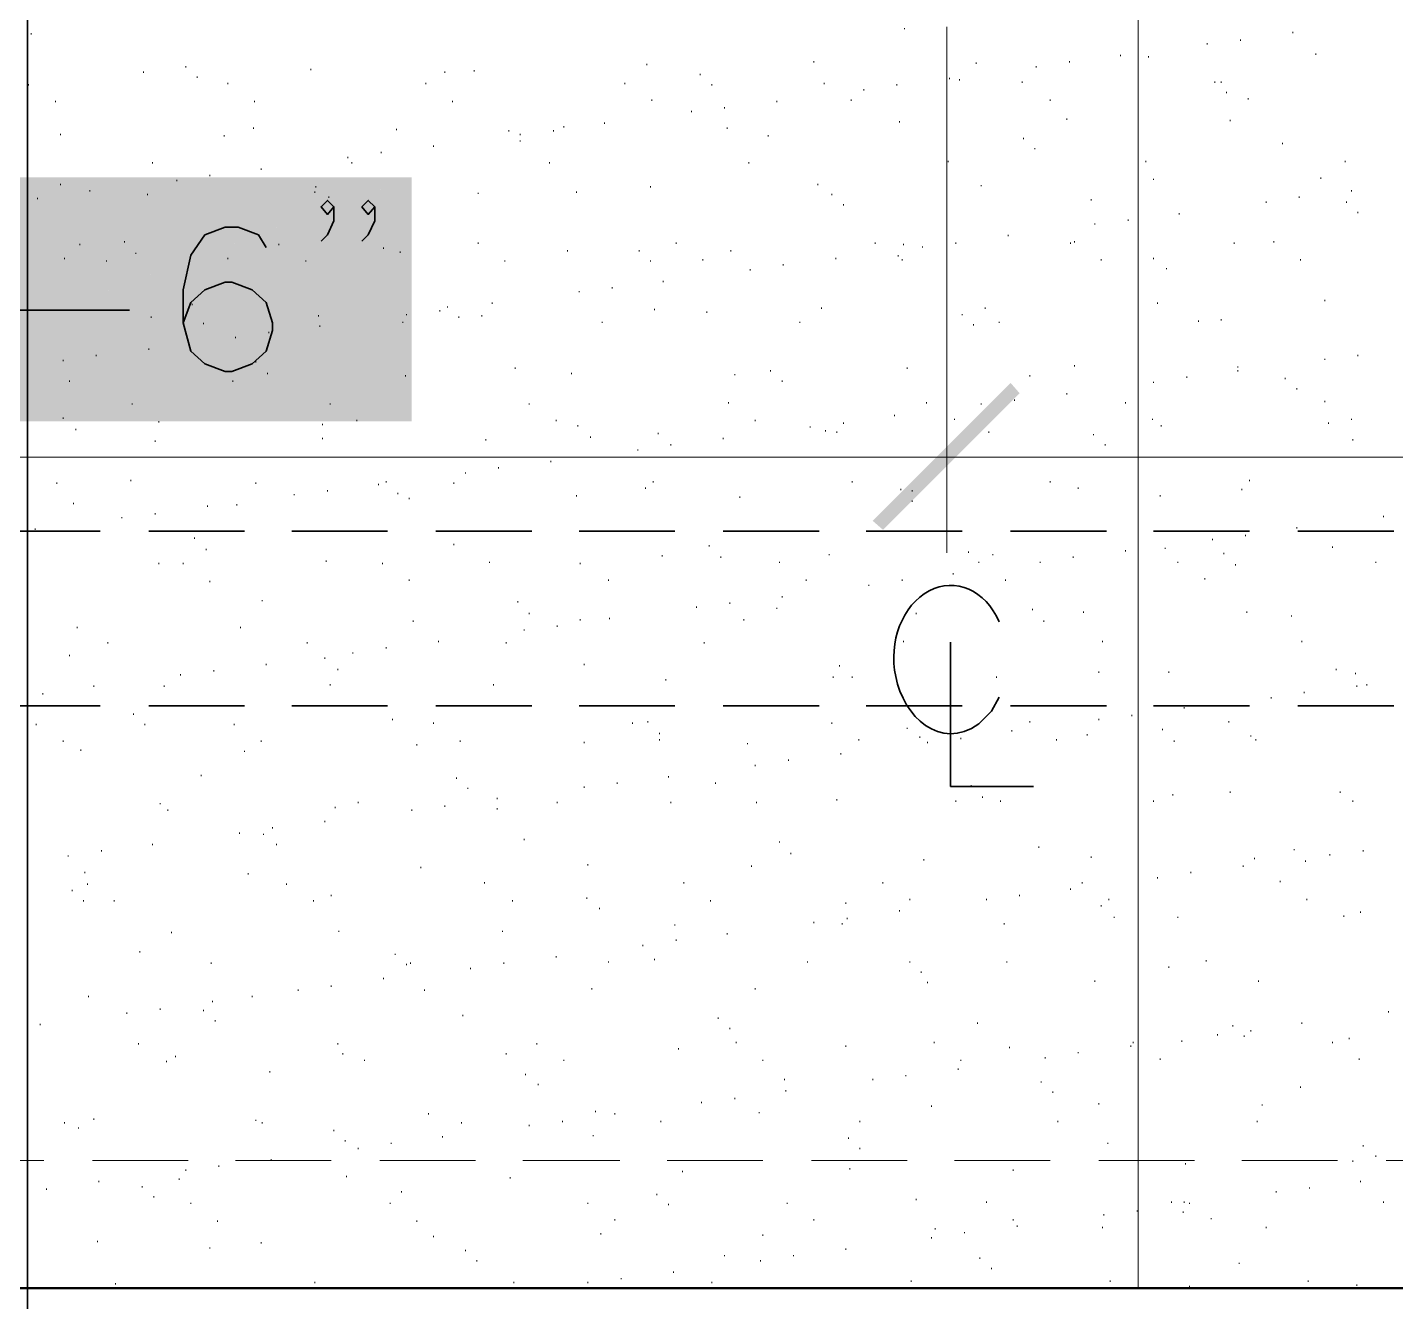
# Model space of a CAD drawing. Header units: inches. Extents: x 5 to 516, y -193 to 129.
# Drawn here: x 31.199 to 34.77, y -54.985 to -51.658 of the extents above; entities that cross this region are included whole.
import ezdxf

# ---------------------------------------------------------------- set-up
doc = ezdxf.new("R2010")
doc.units = ezdxf.units.IN
doc.header["$MEASUREMENT"] = 0
doc.layers.add('PDF4_Geometry', color=7, linetype='Continuous')
doc.layers.add('PDF4_Solid Fills', color=7, linetype='Continuous')

msp = doc.modelspace()

# ---------------------------------------------------------------- hatches: boundary and pattern name
at = {"layer": 'PDF4_Solid Fills', "transparency": 33554559}
msp.add_hatch(color=256, dxfattribs=at).paths.add_polyline_path([(33.4320833, -52.9696478), (33.7887489, -52.6129836), (33.7654155, -52.5863169), (33.4054166, -52.9463145)])

# ---------------------------------------------------------------- linework, layer by layer
at = {"layer": 'PDF4_Geometry', "lineweight": 35}
for points in [[(31.1987514, -67.0196527), (31.1987514, -44.7463169), (31.2987514, -44.7396504), (31.3987514, -44.7229845)], [(31.998746, -52.1263139), (31.9820793, -52.1463139), (31.9654127, -52.1263139), (31.9820793, -52.1096472), (31.998746, -52.1263139), (31.998746, -52.1629805), (31.9820793, -52.1996472), (31.9654127, -52.2163139)], [(32.1054219, -52.1263139), (32.0887552, -52.1463139), (32.0720886, -52.1263139), (32.0887552, -52.1096472), (32.1054219, -52.1263139), (32.1054219, -52.1629805), (32.0887552, -52.1996472), (32.0720886, -52.2163139)], [(31.8220831, -52.232983), (31.8020831, -52.1996496), (31.7487498, -52.1796496), (31.7154164, -52.1796496), (31.6620831, -52.1996496), (31.6254164, -52.252983), (31.6054164, -52.342983), (31.6054164, -52.4296497), (31.6254164, -52.502983), (31.6620831, -52.5363163), (31.7154164, -52.5563163), (31.7320831, -52.5563163), (31.7854165, -52.5363163), (31.8220831, -52.502983), (31.8387498, -52.4496497), (31.8387498, -52.4296497), (31.8220831, -52.3763163), (31.7854165, -52.342983), (31.7320831, -52.322983), (31.7154164, -52.322983), (31.6620831, -52.342983), (31.6254164, -52.3763163), (31.6054164, -52.4296497)], [(31.1420836, -52.3963131), (31.465417, -52.3963131)], [(31.138747, -52.9729801), (31.388747, -52.9729801)], [(31.5154153, -52.9729801), (31.7654154, -52.9729801)], [(31.8887471, -52.9729801), (32.1387471, -52.9729801)], [(32.2654154, -52.9729801), (32.5154154, -52.9729801)], [(32.6387471, -52.9729801), (32.8887472, -52.9729801)], [(33.0154155, -52.9729801), (33.2654155, -52.9729801)], [(33.3887472, -52.9729801), (33.6387472, -52.9729801)], [(33.7654155, -52.9729801), (34.0154155, -52.9729801)], [(34.1387473, -52.9729801), (34.3887473, -52.9729801)], [(34.5154156, -52.9729801), (34.7654156, -52.9729801)], [(33.608745, -53.2629785), (33.608745, -53.6396451), (33.8254117, -53.6396451)], [(31.388747, -53.4296451), (31.138747, -53.4296451)], [(31.7654154, -53.4296451), (31.5154153, -53.4296451)], [(32.1387471, -53.4296451), (31.8887471, -53.4296451)], [(32.5154154, -53.4296451), (32.2654154, -53.4296451)], [(32.8887472, -53.4296451), (32.6387471, -53.4296451)], [(33.2654155, -53.4296451), (33.0154155, -53.4296451)], [(33.6387472, -53.4296451), (33.3887472, -53.4296451)], [(33.68208, -53.476314), (33.7154134, -53.4429806), (33.7354134, -53.406314)], [(34.0154155, -53.4296451), (33.7654155, -53.4296451)], [(34.3887473, -53.4296451), (34.1387473, -53.4296451)], [(34.7654156, -53.4296451), (34.5154156, -53.4296451)]]:
    msp.add_lwpolyline(points, dxfattribs=at)
at = {"layer": 'PDF4_Geometry', "lineweight": 15}
for points in [[(34.0987489, -54.9496512), (34.0987489, -46.9696506)], [(31.2087476, -51.6763152), (31.2087476, -51.6729786)], [(33.4887499, -51.6629824), (33.4887499, -51.6596458)], [(34.5020828, -51.6729786), (34.5020828, -51.6696488)], [(34.2787484, -51.7029808), (34.2787484, -51.699651)], [(34.3654183, -51.6929778), (34.3654183, -51.689648)], [(32.8154236, -51.7563119), (32.8154236, -51.7529822)], [(33.2520827, -51.7496455), (33.2520827, -51.7463157)], [(33.6754226, -51.7529822), (33.6754226, -51.7496455)], [(33.9187494, -51.7496455), (33.9187494, -51.7463157)], [(34.0520773, -51.7329829), (34.0520773, -51.7296464)], [(34.1254145, -51.7363128), (34.1254145, -51.7329829)], [(34.5620872, -51.7296464), (34.5620872, -51.7263165)], [(31.5020825, -51.7763111), (31.5020825, -51.7729813)], [(31.6120815, -51.7629783), (31.6120815, -51.7596485)], [(31.6420837, -51.7896507), (31.6420837, -51.7863141)], [(31.9387552, -51.7696447), (31.9387552, -51.7663149)], [(32.2887444, -51.7763111), (32.2887444, -51.7729813)], [(32.3654182, -51.7729813), (32.3654182, -51.7696447)], [(32.9554111, -51.7829843), (32.9554111, -51.7796477)], [(33.8320795, -51.7629783), (33.8320795, -51.7596485)], [(31.2020879, -51.8096499), (31.2020879, -51.8063133)], [(31.7220804, -51.8063133), (31.7220804, -51.8029835)], [(32.2387498, -51.8063133), (32.2387498, -51.8029835)], [(32.7587559, -51.8063133), (32.7587559, -51.8029835)], [(32.9854133, -51.8096499), (32.9854133, -51.8063133)], [(33.2787483, -51.8063133), (33.2787483, -51.8029835)], [(33.3820876, -51.8229827), (33.3820876, -51.8196461)], [(33.468744, -51.8096499), (33.468744, -51.8063133)], [(33.605422, -51.7929805), (33.605422, -51.7896507)], [(33.6320876, -51.7963171), (33.6320876, -51.7929805)], [(33.7954177, -51.8029835), (33.7954177, -51.7996469)], [(34.2987543, -51.8029835), (34.2987543, -51.7996469)], [(34.3154237, -51.8029835), (34.3154237, -51.7996469)], [(31.2720885, -51.8529781), (31.2720885, -51.8496483)], [(31.7920809, -51.8529781), (31.7920809, -51.8496483)], [(32.3087504, -51.8529781), (32.3087504, -51.8496483)], [(32.8287564, -51.8496483), (32.8287564, -51.8463117)], [(33.1554165, -51.8529781), (33.1554165, -51.8496483)], [(33.3487488, -51.8496483), (33.3487488, -51.8463117)], [(33.8687548, -51.8496483), (33.8687548, -51.8463117)], [(34.3287565, -51.8296491), (34.3287565, -51.8263125)], [(34.3854107, -51.8463117), (34.3854107, -51.8429819)], [(32.9320821, -51.8796504), (32.9320821, -51.8763138)], [(33.018752, -51.8696474), (33.018752, -51.8663177)], [(31.7887444, -51.9229786), (31.7887444, -51.9196488)], [(32.1620896, -51.9263152), (32.1620896, -51.9229786)], [(32.4554111, -51.929645), (32.4554111, -51.9263152)], [(32.5720832, -51.929645), (32.5720832, -51.9263152)], [(32.5987488, -51.9196488), (32.5987488, -51.9163122)], [(32.7054111, -51.9096458), (32.7054111, -51.906316)], [(33.0254117, -51.9229786), (33.0254117, -51.9196488)], [(33.4754171, -51.906316), (33.4754171, -51.9029794)], [(33.9120898, -51.8996496), (33.9120898, -51.8963131)], [(34.3387527, -51.9029794), (34.3387527, -51.8996496)], [(31.2854213, -51.939648), (31.2854213, -51.9363114)], [(31.7120842, -51.9429778), (31.7120842, -51.939648)], [(32.2587558, -51.9696502), (32.2587558, -51.9663136)], [(32.4854133, -51.939648), (32.4854133, -51.9363114)], [(32.4854133, -51.9563174), (32.4854133, -51.9529808)], [(33.1320875, -51.9429778), (33.1320875, -51.939648)], [(33.7987543, -51.949651), (33.7987543, -51.9463144)], [(34.4754172, -51.9629838), (34.4754172, -51.9596472)], [(32.0354213, -51.9996456), (32.0354213, -51.9963157)], [(32.1220777, -51.9863128), (32.1220777, -51.982983)], [(33.8287564, -51.9763166), (33.8287564, -51.97298)], [(31.5254115, -52.0129783), (31.5254115, -52.0096486)], [(31.8087503, -52.0296477), (31.8087503, -52.0263111)], [(32.0454176, -52.0129783), (32.0454176, -52.0096486)], [(32.562087, -52.0129783), (32.562087, -52.0096486)], [(33.0820794, -52.0129783), (33.0820794, -52.0096486)], [(33.6020854, -52.0096486), (33.6020854, -52.006312)], [(34.1187548, -52.0096486), (34.1187548, -52.006312)], [(34.6387473, -52.0096486), (34.6387473, -52.006312)], [(31.2854213, -52.0696461), (31.2854213, -52.0663163)], [(31.5887525, -52.0596499), (31.5887525, -52.0563133)], [(31.6754224, -52.0463171), (31.6754224, -52.0429805)], [(31.952088, -52.0763125), (31.952088, -52.0729827)], [(32.8254198, -52.0763125), (32.8254198, -52.0729827)], [(33.2620789, -52.0696461), (33.2620789, -52.0663163)], [(33.6887554, -52.0729827), (33.6887554, -52.0696461)], [(34.1387472, -52.0563133), (34.1387472, -52.0529835)], [(34.5754199, -52.0529835), (34.5754199, -52.0496469)], [(31.225417, -52.1063147), (31.225417, -52.1029781)], [(31.3620815, -52.0863155), (31.3620815, -52.0829789)], [(31.5120788, -52.0963117), (31.5120788, -52.0929819)], [(31.9487515, -52.0896453), (31.9487515, -52.0863155)], [(31.9854132, -52.1029781), (31.9854132, -52.0996483)], [(32.3754143, -52.0929819), (32.3754143, -52.0896453)], [(32.6320875, -52.0896453), (32.6320875, -52.0863155)], [(33.2987542, -52.0963117), (33.2987542, -52.0929819)], [(33.9754172, -52.1096445), (33.9754172, -52.1063147)], [(34.5187522, -52.1029781), (34.5187522, -52.0996483)], [(34.6554167, -52.0863155), (34.6554167, -52.0829789)], [(33.3287564, -52.1229841), (33.3287564, -52.1196475)], [(34.2054112, -52.1463131), (34.2054112, -52.1429832)], [(34.4320823, -52.1163177), (34.4320823, -52.1129811)], [(34.6420839, -52.1163177), (34.6420839, -52.1129811)], [(34.6720861, -52.1429832), (34.6720861, -52.1396466)], [(33.9854134, -52.1729786), (33.9854134, -52.1696489)], [(34.0720833, -52.1629824), (34.0720833, -52.1596459)], [(31.452088, -52.2196502), (31.452088, -52.2163136)], [(33.7587559, -52.2029808), (33.7587559, -52.199651)], [(33.9320822, -52.2196502), (33.9320822, -52.2163136)], [(34.4520882, -52.2196502), (34.4520882, -52.2163136)], [(31.3354158, -52.2263166), (31.3354158, -52.22298)], [(31.4820901, -52.2496456), (31.4820901, -52.2463158)], [(31.8554219, -52.2263166), (31.8554219, -52.22298)], [(32.1287509, -52.2363128), (32.1287509, -52.232983)], [(32.1720859, -52.2463158), (32.1720859, -52.2429792)], [(32.3754143, -52.22298), (32.3754143, -52.2196502)], [(32.608745, -52.2429792), (32.608745, -52.2396494)], [(32.7954176, -52.2429792), (32.7954176, -52.2396494)], [(32.8920838, -52.22298), (32.8920838, -52.2196502)], [(33.0354214, -52.2429792), (33.0354214, -52.2396494)], [(33.4120897, -52.22298), (33.4120897, -52.2196502)], [(33.4720805, -52.256312), (33.4720805, -52.2529822)], [(33.4854134, -52.2263166), (33.4854134, -52.22298)], [(33.5354215, -52.232983), (33.5354215, -52.2296464)], [(33.6220779, -52.22298), (33.6220779, -52.2196502)], [(33.922086, -52.22298), (33.922086, -52.2196502)], [(34.3487489, -52.22298), (34.3487489, -52.2196502)], [(31.2954175, -52.2629784), (31.2954175, -52.2596486)], [(31.4054164, -52.2696448), (31.4054164, -52.266315)], [(31.7220804, -52.2629784), (31.7220804, -52.2596486)], [(31.9254225, -52.2696448), (31.9254225, -52.266315)], [(32.4454149, -52.2696448), (32.4454149, -52.266315)], [(32.8254198, -52.2696448), (32.8254198, -52.266315)], [(32.9620843, -52.266315), (32.9620843, -52.2629784)], [(33.1720859, -52.2796478), (33.1720859, -52.2763111)], [(33.3087505, -52.2629784), (33.3087505, -52.2596486)], [(33.4820903, -52.266315), (33.4820903, -52.2629784)], [(34.0020827, -52.266315), (34.0020827, -52.2629784)], [(34.1387472, -52.2629784), (34.1387472, -52.2596486)], [(34.172086, -52.2896508), (34.172086, -52.2863141)], [(34.5220888, -52.266315), (34.5220888, -52.2629784)], [(32.858745, -52.3229827), (32.858745, -52.3196461)], [(33.085416, -52.2929805), (33.085416, -52.2896508)], [(32.6387471, -52.3496483), (32.6387471, -52.3463117)], [(32.7254171, -52.3396453), (32.7254171, -52.3363155)], [(31.6287509, -52.3829803), (31.6287509, -52.3796505)], [(32.2754116, -52.3996497), (32.2754116, -52.3963131)], [(32.2954176, -52.3896467), (32.2954176, -52.3863169)], [(32.4120897, -52.3796505), (32.4120897, -52.3763139)], [(32.835416, -52.3963131), (32.835416, -52.3929833)], [(33.2720887, -52.3929833), (33.2720887, -52.3896467)], [(33.6987516, -52.3929833), (33.6987516, -52.3896467)], [(34.148757, -52.3796505), (34.148757, -52.3763139)], [(34.5854161, -52.3729841), (34.5854161, -52.3696475)], [(31.5220885, -52.4163123), (31.5220885, -52.4129824)], [(31.658753, -52.4329817), (31.658753, -52.429645)], [(31.9587476, -52.4129824), (31.9587476, -52.4096459)], [(32.1787455, -52.429645), (32.1787455, -52.4263153)], [(32.1887552, -52.4096459), (32.1887552, -52.406316)], [(32.3254198, -52.4163123), (32.3254198, -52.4129824)], [(32.3854105, -52.4129824), (32.3854105, -52.4096459)], [(32.6987515, -52.429645), (32.6987515, -52.4263153)], [(32.9720805, -52.4029795), (32.9720805, -52.3996497)], [(33.2154209, -52.429645), (33.2154209, -52.4263153)], [(33.6387472, -52.4096459), (33.6387472, -52.406316)], [(33.7354134, -52.429645), (33.7354134, -52.4263153)], [(34.2554194, -52.4263153), (34.2554194, -52.4229787)], [(34.3154237, -52.4229787), (34.3154237, -52.4196489)], [(31.7420864, -52.4696502), (31.7420864, -52.4663136)], [(31.8287563, -52.4563174), (31.8287563, -52.4529808)], [(31.9620842, -52.439648), (31.9620842, -52.4363114)], [(33.6687494, -52.4363114), (33.6687494, -52.4329817)], [(31.5154154, -52.4996456), (31.5154154, -52.4963158)], [(31.2920809, -52.5296478), (31.2920809, -52.5263112)], [(31.3787509, -52.516315), (31.3787509, -52.5129784)], [(31.7954176, -52.5329844), (31.7954176, -52.5296478)], [(34.5854161, -52.5263112), (34.5854161, -52.5229814)], [(34.6720861, -52.516315), (34.6720861, -52.5129784)], [(31.8254197, -52.5629798), (31.8254197, -52.5596499)], [(32.1854186, -52.5696462), (32.1854186, -52.5663163)], [(32.4720804, -52.5496469), (32.4720804, -52.5463172)], [(32.6187547, -52.5629798), (32.6187547, -52.5596499)], [(33.0454177, -52.5663163), (33.0454177, -52.5629798)], [(33.1387472, -52.5563133), (33.1387472, -52.5529836)], [(33.4954231, -52.5496469), (33.4954231, -52.5463172)], [(33.8154237, -52.5696462), (33.8154237, -52.5663163)], [(33.9320822, -52.5429806), (33.9320822, -52.5396508)], [(34.2254172, -52.5729827), (34.2254172, -52.5696462)], [(34.3587451, -52.5463172), (34.3587451, -52.5429806)], [(34.3587451, -52.5563133), (34.3587451, -52.5529836)], [(34.4820904, -52.5763126), (34.4820904, -52.5729827)], [(31.3087503, -52.5829789), (31.3087503, -52.5796491)], [(31.7354132, -52.5829789), (31.7354132, -52.5796491)], [(33.1687493, -52.5829789), (33.1687493, -52.5796491)], [(34.1387472, -52.5863156), (34.1387472, -52.5829789)], [(34.512079, -52.6029781), (34.512079, -52.5996483)], [(31.4720804, -52.6429833), (31.4720804, -52.6396467)], [(31.9887498, -52.6429833), (31.9887498, -52.6396467)], [(32.5087558, -52.6429833), (32.5087558, -52.6396467)], [(33.0287483, -52.6396467), (33.0287483, -52.6363169)], [(33.5454177, -52.6396467), (33.5454177, -52.6363169)], [(33.6887554, -52.6429833), (33.6887554, -52.6396467)], [(33.7754117, -52.6329803), (33.7754117, -52.6296505)], [(33.9120898, -52.6163177), (33.9120898, -52.6129811)], [(34.0654237, -52.6396467), (34.0654237, -52.6363169)], [(34.5854161, -52.6363169), (34.5854161, -52.6329803)], [(31.2920809, -52.6796451), (31.2920809, -52.6763153)], [(33.4620844, -52.6729787), (33.4620844, -52.6696489)], [(33.6187548, -52.6829817), (33.6187548, -52.6796451)], [(34.1354107, -52.6829817), (34.1354107, -52.6796451)], [(34.6554167, -52.6829817), (34.6554167, -52.6796451)], [(31.3254197, -52.7096472), (31.3254197, -52.7063175)], [(31.5420809, -52.6896481), (31.5420809, -52.6863115)], [(31.9687438, -52.6963145), (31.9687438, -52.6929778)], [(32.0587504, -52.6863115), (32.0587504, -52.6829817)], [(32.5787563, -52.6863115), (32.5787563, -52.6829817)], [(32.6354106, -52.6996511), (32.6354106, -52.6963145)], [(32.8454122, -52.7196502), (32.8454122, -52.7163136)], [(33.0987488, -52.6863115), (33.0987488, -52.6829817)], [(33.2420865, -52.7029808), (33.2420865, -52.6996511)], [(33.2820849, -52.7129838), (33.2820849, -52.7096472)], [(33.3120871, -52.7163136), (33.3120871, -52.7129838)], [(33.3287564, -52.6929778), (33.3287564, -52.6896481)], [(33.7087478, -52.7163136), (33.7087478, -52.7129838)], [(34.1587532, -52.6996511), (34.1587532, -52.6963145)], [(34.5954123, -52.6929778), (34.5954123, -52.6896481)], [(31.5320848, -52.7396494), (31.5320848, -52.7363128)], [(31.9687438, -52.732983), (31.9687438, -52.7296465)], [(32.3954203, -52.7363128), (32.3954203, -52.732983)], [(32.6687493, -52.7296465), (32.6687493, -52.7263166)], [(32.878751, -52.7496456), (32.878751, -52.7463158)], [(33.0154155, -52.732983), (33.0154155, -52.7296465)], [(33.9820903, -52.72298), (33.9820903, -52.7196502)], [(34.012079, -52.7496456), (34.012079, -52.7463158)], [(34.6587533, -52.7363128), (34.6587533, -52.732983)], [(29.4720802, -52.7796478), (33.5987472, -52.7796478)], [(32.792081, -52.7629784), (32.792081, -52.7596486)], [(37.7254175, -52.7796478), (33.5987505, -52.7796478)], [(32.3420892, -52.8229827), (32.3420892, -52.8196462)], [(32.4287455, -52.80965), (32.4287455, -52.8063134)], [(32.5654236, -52.7929806), (32.5654236, -52.7896508)], [(31.2754115, -52.8496484), (31.2754115, -52.8463117)], [(31.4687438, -52.842982), (31.4687438, -52.8396454)], [(31.7954176, -52.8496484), (31.7954176, -52.8463117)], [(32.1154181, -52.8529781), (32.1154181, -52.8496484)], [(32.1354105, -52.8463117), (32.1354105, -52.842982)], [(32.312087, -52.8496484), (32.312087, -52.8463117)], [(32.812087, -52.8629811), (32.812087, -52.8596445)], [(32.8320794, -52.8463117), (32.8320794, -52.842982)], [(33.3520854, -52.8463117), (33.3520854, -52.842982)], [(33.8687548, -52.8463117), (33.8687548, -52.842982)], [(33.9420784, -52.8629811), (33.9420784, -52.8596445)], [(34.3887473, -52.842982), (34.3887473, -52.8396454)], [(31.8954203, -52.8796505), (31.8954203, -52.8763139)], [(31.9820902, -52.8696475), (31.9820902, -52.8663177)], [(32.1654127, -52.8763139), (32.1654127, -52.8729841)], [(32.1954149, -52.8896467), (32.1954149, -52.8863169)], [(32.6320875, -52.8829803), (32.6320875, -52.8796505)], [(33.0587504, -52.8863169), (33.0587504, -52.8829803)], [(33.4787537, -52.8663177), (33.4787537, -52.8629811)], [(33.5087559, -52.8696475), (33.5087559, -52.8663177)], [(33.5087559, -52.8963131), (33.5087559, -52.8929833)], [(34.1554166, -52.8829803), (34.1554166, -52.8796505)], [(34.3687549, -52.8663177), (34.3687549, -52.8629811)], [(31.3187465, -52.9029795), (31.3187465, -52.8996497)], [(31.5320848, -52.9296451), (31.5320848, -52.9263153)], [(31.6687492, -52.9096459), (31.6687492, -52.9063161)], [(31.7454229, -52.9063161), (31.7454229, -52.9029795)], [(31.2187438, -52.9696503), (31.2187438, -52.9663136)], [(31.4454148, -52.9396481), (31.4454148, -52.9363115)], [(34.512079, -52.9663136), (34.512079, -52.9629839)], [(34.73875, -52.9363115), (34.73875, -52.9329817)], [(31.6354105, -52.9929793), (31.6354105, -52.9896494)], [(34.2920811, -52.9963158), (34.2920811, -52.9929793)], [(34.3787511, -52.9863129), (34.3787511, -52.982983)], [(31.6654127, -53.0229814), (31.6654127, -53.0196448)], [(32.312087, -53.0096486), (32.312087, -53.006312)], [(32.855422, -53.0396508), (32.855422, -53.0363142)], [(32.9787537, -53.0129784), (32.9787537, -53.0096486)], [(33.2920811, -53.0363142), (33.2920811, -53.0329844)], [(33.6554166, -53.0296478), (33.6554166, -53.0263112)], [(33.718744, -53.0363142), (33.718744, -53.0329844)], [(34.0654237, -53.0263112), (34.0654237, -53.0229814)], [(34.1687494, -53.0196448), (34.1687494, -53.016315)], [(34.3220833, -53.0329844), (34.3220833, -53.0296478)], [(34.6054221, -53.016315), (34.6054221, -53.0129784)], [(31.5420809, -53.05965), (31.5420809, -53.0563134)], [(31.6054219, -53.05965), (31.6054219, -53.0563134)], [(31.9787536, -53.0529836), (31.9787536, -53.049647)], [(32.1254143, -53.05965), (32.1254143, -53.0563134)], [(32.4054165, -53.0563134), (32.4054165, -53.0529836)], [(32.6420837, -53.05965), (32.6420837, -53.0563134)], [(33.0087559, -53.0429806), (33.0087559, -53.0396508)], [(33.1620897, -53.0563134), (33.1620897, -53.0529836)], [(33.6820822, -53.0563134), (33.6820822, -53.0529836)], [(33.8420893, -53.0563134), (33.8420893, -53.0529836)], [(33.9287456, -53.0429806), (33.9287456, -53.0396508)], [(34.2020882, -53.0563134), (34.2020882, -53.0529836)], [(34.3520855, -53.0629798), (34.3520855, -53.05965)], [(34.7187441, -53.0563134), (34.7187441, -53.0529836)], [(31.6754224, -53.1063148), (31.6754224, -53.1029782)], [(32.1954149, -53.1029782), (32.1954149, -53.0996484)], [(32.7154208, -53.1029782), (32.7154208, -53.0996484)], [(33.2320903, -53.1029782), (33.2320903, -53.0996484)], [(33.4820903, -53.1029782), (33.4820903, -53.0996484)], [(33.6154183, -53.0863156), (33.6154183, -53.082979)], [(33.7520827, -53.1029782), (33.7520827, -53.0996484)], [(34.2720887, -53.0996484), (34.2720887, -53.0963118)], [(33.1687493, -53.1463132), (33.1687493, -53.1429833)], [(33.3954204, -53.1163178), (33.3954204, -53.1129812)], [(31.8120869, -53.1563161), (31.8120869, -53.1529795)], [(32.4787537, -53.1596459), (32.4787537, -53.1563161)], [(32.9454149, -53.1729787), (32.9454149, -53.1696489)], [(33.0320849, -53.1629825), (33.0320849, -53.1596459)], [(33.1554165, -53.1763153), (33.1554165, -53.1729787)], [(33.8220833, -53.1796451), (33.8220833, -53.1763153)], [(32.2054111, -53.2096473), (32.2054111, -53.2063175)], [(32.5087558, -53.1896481), (32.5087558, -53.1863115)], [(32.6420837, -53.2063175), (32.6420837, -53.2029809)], [(32.7187439, -53.2029809), (32.7187439, -53.1996511)], [(33.0687467, -53.2063175), (33.0687467, -53.2029809)], [(33.5187521, -53.1896481), (33.5187521, -53.1863115)], [(33.8520854, -53.2096473), (33.8520854, -53.2063175)], [(33.9554112, -53.1863115), (33.9554112, -53.1829817)], [(34.3820876, -53.1863115), (34.3820876, -53.1829817)], [(34.4987462, -53.1963145), (34.4987462, -53.1929779)], [(31.3287562, -53.2263167), (31.3287562, -53.2229801)], [(31.7554192, -53.2263167), (31.7554192, -53.2229801)], [(32.495423, -53.2329831), (32.495423, -53.2296465)], [(32.5820794, -53.2229801), (32.5820794, -53.2196503)], [(31.408753, -53.2663151), (31.408753, -53.2629784)], [(31.9287455, -53.2663151), (31.9287455, -53.2629784)], [(32.1354105, -53.2796478), (32.1354105, -53.2763112)], [(32.2720886, -53.2629784), (32.2720886, -53.2596487)], [(32.4487515, -53.2663151), (32.4487515, -53.2629784)], [(32.9654209, -53.2663151), (32.9654209, -53.2629784)], [(33.4854134, -53.2629784), (33.4854134, -53.2596487)], [(34.0054193, -53.2629784), (34.0054193, -53.2596487)], [(34.5254118, -53.2629784), (34.5254118, -53.2596487)], [(31.3087503, -53.299647), (31.3087503, -53.2963172)], [(31.8220831, -53.3229828), (31.8220831, -53.3196462)], [(31.975417, -53.3063134), (31.975417, -53.3029836)], [(32.0487541, -53.2929806), (32.0487541, -53.2896508)], [(32.65208, -53.3229828), (32.65208, -53.3196462)], [(33.3187467, -53.3263126), (33.3187467, -53.3229828)], [(31.5987487, -53.3496484), (31.5987487, -53.3463118)], [(31.6854186, -53.3396454), (31.6854186, -53.3363156)], [(32.0087558, -53.3363156), (32.0087558, -53.332979)], [(32.8654182, -53.3629812), (32.8654182, -53.3596446)], [(33.3020773, -53.3563148), (33.3020773, -53.3529782)], [(33.3520854, -53.3563148), (33.3520854, -53.3529782)], [(33.7287538, -53.3563148), (33.7287538, -53.3529782)], [(33.9954231, -53.342982), (33.9954231, -53.3396454)], [(34.1787456, -53.342982), (34.1787456, -53.3396454)], [(34.6154183, -53.3363156), (34.6154183, -53.332979)], [(34.6654129, -53.3463118), (34.6654129, -53.342982)], [(31.2387497, -53.3996497), (31.2387497, -53.3963132)], [(31.3720777, -53.3796506), (31.3720777, -53.376314)], [(31.5554137, -53.3796506), (31.5554137, -53.376314)], [(31.9887498, -53.376314), (31.9887498, -53.3729842)], [(32.4154127, -53.376314), (32.4154127, -53.3729842)], [(34.532085, -53.3963132), (34.532085, -53.3929833)], [(34.6687494, -53.3796506), (34.6687494, -53.376314)], [(34.6954151, -53.376314), (34.6954151, -53.3729842)], [(34.445415, -53.409646), (34.445415, -53.4063161)], [(31.475417, -53.4529809), (31.475417, -53.4496511)], [(32.1520799, -53.4663137), (32.1520799, -53.4629839)], [(33.9954231, -53.4663137), (33.9954231, -53.4629839)], [(34.0820795, -53.4563175), (34.0820795, -53.4529809)], [(34.218744, -53.4363115), (34.218744, -53.4329817)], [(31.2220803, -53.4796465), (31.2220803, -53.4763167)], [(31.5054191, -53.4796465), (31.5054191, -53.4763167)], [(31.7387498, -53.4796465), (31.7387498, -53.4763167)], [(32.2587558, -53.4763167), (32.2587558, -53.4729801)], [(32.7787482, -53.4763167), (32.7787482, -53.4729801)], [(32.8187466, -53.4729801), (32.8187466, -53.4696503)], [(32.8487488, -53.5029823), (32.8487488, -53.4996457)], [(33.2987542, -53.4763167), (33.2987542, -53.4729801)], [(33.4954231, -53.4896495), (33.4954231, -53.4863129)], [(33.7687521, -53.4963159), (33.7687521, -53.4929793)], [(33.8154237, -53.4729801), (33.8154237, -53.4696503)], [(33.9654209, -53.5063121), (33.9654209, -53.5029823)], [(34.1620898, -53.4929793), (34.1620898, -53.4896495)], [(34.3354161, -53.4729801), (34.3354161, -53.4696503)], [(31.2920809, -53.5229815), (31.2920809, -53.5196449)], [(31.8087503, -53.5229815), (31.8087503, -53.5196449)], [(32.2154208, -53.5329845), (32.2154208, -53.5296479)], [(32.3287563, -53.5229815), (32.3287563, -53.5196449)], [(32.65208, -53.5263112), (32.65208, -53.5229815)], [(32.8487488, -53.5196449), (32.8487488, -53.5163151)], [(33.0787564, -53.5296479), (33.0787564, -53.5263112)], [(33.3687548, -53.5196449), (33.3687548, -53.5163151)], [(33.5287483, -53.5129785), (33.5287483, -53.5096487)], [(33.5487542, -53.5263112), (33.5487542, -53.5229815)], [(33.6354106, -53.5163151), (33.6354106, -53.5129785)], [(33.8854107, -53.5196449), (33.8854107, -53.5163151)], [(34.1920784, -53.5229815), (34.1920784, -53.5196449)], [(34.3920839, -53.5096487), (34.3920839, -53.5063121)], [(34.4054166, -53.5196449), (34.4054166, -53.5163151)], [(31.3387525, -53.5463172), (31.3387525, -53.5429806)], [(31.7654154, -53.549647), (31.7654154, -53.5463172)], [(33.1854187, -53.5729828), (33.1854187, -53.5696462)], [(33.3220832, -53.5563134), (33.3220832, -53.5529836)], [(31.6520799, -53.6129812), (31.6520799, -53.6096446)], [(33.0987488, -53.5863156), (33.0987488, -53.582979)], [(32.3187466, -53.6196476), (32.3187466, -53.6163178)], [(32.3487488, -53.6463132), (32.3487488, -53.6429834)], [(32.65208, -53.6429834), (32.65208, -53.6396468)], [(32.7387498, -53.6329804), (32.7387498, -53.6296506)], [(32.8720778, -53.6163178), (32.8720778, -53.6129812)], [(32.995423, -53.6329804), (32.995423, -53.6296506)], [(33.6620898, -53.6396468), (33.6620898, -53.636317)], [(32.062087, -53.6829818), (32.062087, -53.6796451)], [(32.4254225, -53.6729788), (32.4254225, -53.669649)], [(32.5820794, -53.6829818), (32.5820794, -53.6796451)], [(32.878751, -53.6829818), (32.878751, -53.6796451)], [(33.1020854, -53.6829818), (33.1020854, -53.6796451)], [(33.3120871, -53.6763154), (33.3120871, -53.6729788)], [(33.6220779, -53.6796451), (33.6220779, -53.6763154)], [(33.6920784, -53.669649), (33.6920784, -53.6663124)], [(33.7387499, -53.6796451), (33.7387499, -53.6763154)], [(34.1387472, -53.6796451), (34.1387472, -53.6763154)], [(34.1887554, -53.6629825), (34.1887554, -53.659646)], [(34.3387527, -53.6563161), (34.3387527, -53.6529796)], [(34.6254145, -53.6563161), (34.6254145, -53.6529796)], [(34.6587533, -53.6796451), (34.6587533, -53.6763154)], [(31.5454175, -53.6863115), (31.5454175, -53.6829818)], [(31.5654235, -53.7029809), (31.5654235, -53.6996511)], [(32.0020826, -53.6963145), (32.0020826, -53.6929779)], [(32.202088, -53.7029809), (32.202088, -53.6996511)], [(32.2887444, -53.6929779), (32.2887444, -53.6896481)], [(32.4254225, -53.6996511), (32.4254225, -53.6963145)], [(31.8387525, -53.7496457), (31.8387525, -53.7463159)], [(31.975417, -53.7329831), (31.975417, -53.7296465)], [(31.7520825, -53.7629785), (31.7520825, -53.7596487)], [(31.8154235, -53.7663151), (31.8154235, -53.7629785)], [(32.495423, -53.7796479), (32.495423, -53.7763113)], [(33.1620897, -53.7863143), (33.1620897, -53.7829845)], [(31.3054137, -53.8229828), (31.3054137, -53.8196463)], [(31.3920836, -53.80965), (31.3920836, -53.8063134)], [(31.5254115, -53.7929807), (31.5254115, -53.7896509)], [(31.8487487, -53.7929807), (31.8487487, -53.7896509)], [(33.1920783, -53.8163164), (33.1920783, -53.8129799)], [(33.8387527, -53.799647), (33.8387527, -53.7963173)], [(33.9754172, -53.8263127), (33.9754172, -53.8229828)], [(34.5054194, -53.8063134), (34.5054194, -53.8029837)], [(34.5987489, -53.8196463), (34.5987489, -53.8163164)], [(34.6854188, -53.80965), (34.6854188, -53.8063134)], [(32.225417, -53.8529782), (32.225417, -53.8496484)], [(32.6620897, -53.8463118), (32.6620897, -53.842982)], [(33.0887526, -53.8496484), (33.0887526, -53.8463118)], [(33.5387445, -53.832979), (33.5387445, -53.8296492)], [(34.3720779, -53.8496484), (34.3720779, -53.8463118)], [(34.4020801, -53.8296492), (34.4020801, -53.8263127)], [(34.5354215, -53.8363157), (34.5354215, -53.832979)], [(31.3487487, -53.8663178), (31.3487487, -53.8629812)], [(31.3554218, -53.8963132), (31.3554218, -53.8929834)], [(31.7754116, -53.8696476), (31.7754116, -53.8663178)], [(31.8754143, -53.8963132), (31.8754143, -53.8929834)], [(32.3920837, -53.8929834), (32.3920837, -53.8896468)], [(32.9120897, -53.8929834), (32.9120897, -53.8896468)], [(33.4320822, -53.8929834), (33.4320822, -53.8896468)], [(33.9520882, -53.8929834), (33.9520882, -53.8896468)], [(34.148757, -53.8796506), (34.148757, -53.876314)], [(34.2354134, -53.8663178), (34.2354134, -53.8629812)], [(34.468744, -53.8896468), (34.468744, -53.886317)], [(31.3154235, -53.9129826), (31.3154235, -53.909646)], [(31.9920864, -53.9263154), (31.9920864, -53.9229788)], [(32.6587531, -53.9329818), (32.6587531, -53.9296452)], [(33.7887445, -53.9263154), (33.7887445, -53.9229788)], [(33.922086, -53.909646), (33.922086, -53.9063162)], [(31.3454121, -53.9396482), (31.3454121, -53.9363116)], [(31.4254224, -53.9396482), (31.4254224, -53.9363116)], [(31.9454148, -53.9396482), (31.9454148, -53.9363116)], [(32.4654208, -53.9396482), (32.4654208, -53.9363116)], [(32.6920783, -53.9596473), (32.6920783, -53.9563176)], [(32.9820903, -53.9396482), (32.9820903, -53.9363116)], [(33.335416, -53.9463146), (33.335416, -53.9429779)], [(33.4754171, -53.9663137), (33.4754171, -53.9629839)], [(33.5020827, -53.9363116), (33.5020827, -53.9329818)], [(33.7020881, -53.9363116), (33.7020881, -53.9329818)], [(34.0020827, -53.9529809), (34.0020827, -53.9496512)], [(34.0220887, -53.9363116), (34.0220887, -53.9329818)], [(34.5387446, -53.9363116), (34.5387446, -53.9329818)], [(34.6787457, -53.9696503), (34.6787457, -53.9663137)], [(32.8887471, -54.0029823), (32.8887471, -53.9996457)], [(33.2520827, -53.9963159), (33.2520827, -53.9929793)], [(33.3254198, -53.9996457), (33.3254198, -53.9963159)], [(33.3387526, -53.9863129), (33.3387526, -53.9829831)], [(33.7487462, -53.9996457), (33.7487462, -53.9963159)], [(34.0354215, -53.9829831), (34.0354215, -53.9796466)], [(34.2020882, -53.9829831), (34.2020882, -53.9796466)], [(34.6354107, -53.9796466), (34.6354107, -53.9763167)], [(31.5754197, -54.0229815), (31.5754197, -54.0196449)], [(32.0120788, -54.0196449), (32.0120788, -54.0163151)], [(32.4387553, -54.0196449), (32.4387553, -54.0163151)], [(33.0254117, -54.0263113), (33.0254117, -54.0229815)], [(31.4920864, -54.0729828), (31.4920864, -54.0696463)], [(32.8054138, -54.0563135), (32.8054138, -54.0529837)], [(32.8920838, -54.0429807), (32.8920838, -54.0396509)], [(31.6787454, -54.1029782), (31.6787454, -54.0996485)], [(32.1587531, -54.0796492), (32.1587531, -54.0763127)], [(32.1887552, -54.1063148), (32.1887552, -54.1029782)], [(32.1987515, -54.1029782), (32.1987515, -54.0996485)], [(32.4420783, -54.1029782), (32.4420783, -54.0996485)], [(32.5787563, -54.0863157), (32.5787563, -54.0829791)], [(32.7154208, -54.0996485), (32.7154208, -54.0963118)], [(32.835416, -54.0929821), (32.835416, -54.0896455)], [(33.2354133, -54.0996485), (33.2354133, -54.0963118)], [(33.5020827, -54.0996485), (33.5020827, -54.0963118)], [(33.7554193, -54.0996485), (33.7554193, -54.0963118)], [(34.1787456, -54.1129812), (34.1787456, -54.1096446)], [(34.2754118, -54.0963118), (34.2754118, -54.0929821)], [(32.1287509, -54.1429834), (32.1287509, -54.1396468)], [(32.3554219, -54.1163178), (32.3554219, -54.1129812)], [(33.5320849, -54.126314), (33.5320849, -54.1229842)], [(33.9854134, -54.1496498), (33.9854134, -54.1463132)], [(34.4120898, -54.1496498), (34.4120898, -54.1463132)], [(31.9054164, -54.1729788), (31.9054164, -54.169649)], [(31.9920864, -54.1629826), (31.9920864, -54.159646)], [(32.2354133, -54.1729788), (32.2354133, -54.169649)], [(32.6720859, -54.169649), (32.6720859, -54.1663124)], [(33.0987488, -54.169649), (33.0987488, -54.1663124)], [(33.5487542, -54.1529796), (33.5487542, -54.1496498)], [(31.3587449, -54.1896482), (31.3587449, -54.1863116)], [(31.682082, -54.202981), (31.682082, -54.1996512)], [(31.7854213, -54.1896482), (31.7854213, -54.1863116)], [(31.4587476, -54.2329831), (31.4587476, -54.2296466)], [(31.5454175, -54.2229801), (31.5454175, -54.2196504)], [(31.658753, -54.2263167), (31.658753, -54.2229801)], [(31.6887552, -54.2529824), (31.6887552, -54.2496457)], [(32.3354159, -54.2396495), (32.3354159, -54.236313)], [(33.0020826, -54.2463159), (33.0020826, -54.2429794)], [(34.7520828, -54.2296466), (34.7520828, -54.2263167)], [(31.2320901, -54.2629785), (31.2320901, -54.2596487)], [(33.0320849, -54.2729815), (33.0320849, -54.2696449)], [(33.6787456, -54.2596487), (33.6787456, -54.2563121)], [(34.3054139, -54.2896509), (34.3054139, -54.2863143)], [(34.3454123, -54.2663151), (34.3454123, -54.2629785)], [(34.3920839, -54.2796479), (34.3920839, -54.2763113)], [(34.5254118, -54.2596487), (34.5254118, -54.2563121)], [(31.4887497, -54.3129799), (31.4887497, -54.3096501)], [(32.0087558, -54.3129799), (32.0087558, -54.3096501)], [(32.5287482, -54.3129799), (32.5287482, -54.3096501)], [(32.8987569, -54.3263127), (32.8987569, -54.3229829)], [(33.0487542, -54.3096501), (33.0487542, -54.3063135)], [(33.335416, -54.3196463), (33.335416, -54.3163165)], [(33.5654236, -54.3096501), (33.5654236, -54.3063135)], [(33.7620789, -54.3229829), (33.7620789, -54.3196463)], [(34.0787565, -54.3196463), (34.0787565, -54.3163165)], [(34.0854161, -54.3096501), (34.0854161, -54.3063135)], [(34.2120844, -54.3063135), (34.2120844, -54.3029837)], [(34.3754145, -54.2929807), (34.3754145, -54.2896509)], [(34.6054221, -54.3096501), (34.6054221, -54.3063135)], [(34.6487571, -54.2996471), (34.6487571, -54.2963173)], [(31.5620869, -54.3596446), (31.5620869, -54.3563149)], [(31.5854159, -54.3463119), (31.5854159, -54.3429821)], [(32.0220886, -54.3396455), (32.0220886, -54.3363157)], [(32.0787563, -54.3563149), (32.0787563, -54.3529783)], [(32.4487515, -54.3396455), (32.4487515, -54.3363157)], [(32.5987488, -54.3563149), (32.5987488, -54.3529783)], [(33.1187548, -54.3563149), (33.1187548, -54.3529783)], [(33.6354106, -54.3563149), (33.6354106, -54.3529783)], [(33.855422, -54.3496485), (33.855422, -54.3463119)], [(33.9420784, -54.3363157), (33.9420784, -54.3329791)], [(34.1554166, -54.3529783), (34.1554166, -54.3496485)], [(34.6754227, -54.3529783), (34.6754227, -54.3496485)], [(31.8320793, -54.386317), (31.8320793, -54.3829804)], [(32.4987461, -54.3929834), (32.4987461, -54.3896468)], [(33.4920865, -54.3963133), (33.4920865, -54.3929834)], [(33.628751, -54.3796506), (33.628751, -54.376314)], [(32.5320848, -54.419649), (32.5320848, -54.4163124)], [(33.1754226, -54.4063162), (33.1754226, -54.4029796)], [(33.4054166, -54.4063162), (33.4054166, -54.4029796)], [(33.8454123, -54.4129826), (33.8454123, -54.409646)], [(34.5220888, -54.4263154), (34.5220888, -54.4229788)], [(32.9587477, -54.4663138), (32.9587477, -54.462984)], [(33.0454177, -54.4563176), (33.0454177, -54.452981)], [(33.1787456, -54.4363116), (33.1787456, -54.4329818)], [(33.8754144, -54.4396482), (33.8754144, -54.4363116)], [(33.9954231, -54.4696504), (33.9954231, -54.4663138)], [(32.245423, -54.4963159), (32.245423, -54.4929794)], [(32.6820821, -54.4896495), (32.6820821, -54.486313)], [(32.7320902, -54.4963159), (32.7320902, -54.4929794)], [(33.108745, -54.4929794), (33.108745, -54.4896495)], [(33.5587505, -54.4763168), (33.5587505, -54.4729802)], [(34.422086, -54.4729802), (34.422086, -54.4696504)], [(31.2954175, -54.5196449), (31.2954175, -54.5163152)], [(31.3320793, -54.5329845), (31.3320793, -54.5296479)], [(31.3720777, -54.5096488), (31.3720777, -54.5063122)], [(31.7954176, -54.5129785), (31.7954176, -54.5096488)], [(31.8120869, -54.5196449), (31.8120869, -54.5163152)], [(31.998746, -54.5396509), (31.998746, -54.5363143)], [(32.3320794, -54.5196449), (32.3320794, -54.5163152)], [(32.5087558, -54.5263113), (32.5087558, -54.5229815)], [(32.5954122, -54.5163152), (32.5954122, -54.5129785)], [(32.8520854, -54.5163152), (32.8520854, -54.5129785)], [(33.3720778, -54.5163152), (33.3720778, -54.5129785)], [(33.8887472, -54.5163152), (33.8887472, -54.5129785)], [(34.4087533, -54.5163152), (34.4087533, -54.5129785)], [(32.0287482, -54.5663165), (32.0287482, -54.5629799)], [(32.1487569, -54.5729829), (32.1487569, -54.5696463)], [(32.2820848, -54.5563135), (32.2820848, -54.5529837)], [(32.6754225, -54.5529837), (32.6754225, -54.5496471)], [(33.3420892, -54.5596501), (33.3420892, -54.5563135)], [(34.0187521, -54.5729829), (34.0187521, -54.5696463)], [(32.062087, -54.5863157), (32.062087, -54.5829791)], [(33.3720778, -54.5863157), (33.3720778, -54.5829791)], [(34.6854188, -54.5796493), (34.6854188, -54.5763127)], [(34.7187441, -54.6063149), (34.7187441, -54.6029783)], [(31.2420863, -54.6163179), (30.9920863, -54.6163179)], [(31.6187547, -54.6163179), (31.3687546, -54.6163179)], [(31.6120815, -54.6429834), (31.6120815, -54.6396468)], [(31.6987514, -54.6329804), (31.6987514, -54.6296507)], [(31.9920864, -54.6163179), (31.7420864, -54.6163179)], [(31.8354159, -54.6163179), (31.8354159, -54.6129813)], [(32.3687547, -54.6163179), (32.1187547, -54.6163179)], [(32.745423, -54.6163179), (32.4920897, -54.6163179)], [(33.1187548, -54.6163179), (32.8687548, -54.6163179)], [(32.9087531, -54.6463133), (32.9087531, -54.6429834)], [(33.4954231, -54.6163179), (33.2454231, -54.6163179)], [(33.3454122, -54.6396468), (33.3454122, -54.6363171)], [(33.8687548, -54.6163179), (33.6187548, -54.6163179)], [(33.7720887, -54.6429834), (33.7720887, -54.6396468)], [(34.2454232, -54.6163179), (33.9954231, -54.6163179)], [(34.2220806, -54.6263141), (34.2220806, -54.6229843)], [(34.6187549, -54.6163179), (34.3687549, -54.6163179)], [(34.6587533, -54.6196477), (34.6587533, -54.6163179)], [(34.9954232, -54.6163179), (34.7454232, -54.6163179)], [(31.3854105, -54.6729788), (31.3854105, -54.6696491)], [(31.5954121, -54.6663124), (31.5954121, -54.6629826)], [(32.0320848, -54.6596461), (32.0320848, -54.6563162)], [(32.4587477, -54.6629826), (32.4587477, -54.6596461)], [(34.6787457, -54.6729788), (34.6787457, -54.6696491)], [(31.248746, -54.692978), (31.248746, -54.6896482)], [(31.498746, -54.6863116), (31.498746, -54.6829818)], [(31.5287481, -54.712984), (31.5287481, -54.7096474)], [(32.1754225, -54.6996512), (32.1754225, -54.6963146)], [(32.8420892, -54.7063176), (32.8420892, -54.702981)], [(33.5187521, -54.7196504), (33.5187521, -54.7163138)], [(34.4587478, -54.6996512), (34.4587478, -54.6963146)], [(34.5454178, -54.6896482), (34.5454178, -54.6863116)], [(31.6254143, -54.7296466), (31.6254143, -54.7263168)], [(32.1454203, -54.7296466), (32.1454203, -54.7263168)], [(32.6620897, -54.7296466), (32.6620897, -54.7263168)], [(32.8720778, -54.7329832), (32.8720778, -54.7296466)], [(33.1820822, -54.7296466), (33.1820822, -54.7263168)], [(33.7020881, -54.7263168), (33.7020881, -54.7229802)], [(34.0954123, -54.7496458), (34.0954123, -54.746316)], [(34.1854188, -54.7263168), (34.1854188, -54.7229802)], [(34.215421, -54.7529824), (34.215421, -54.7496458)], [(34.218744, -54.7263168), (34.218744, -54.7229802)], [(34.2320904, -54.7296466), (34.2320904, -54.7263168)], [(34.73875, -54.7263168), (34.73875, -54.7229802)], [(31.6954148, -54.7763113), (31.6954148, -54.7729816)], [(32.2154208, -54.7763113), (32.2154208, -54.7729816)], [(32.7320902, -54.7729816), (32.7320902, -54.769645)], [(33.2520827, -54.7729816), (33.2520827, -54.769645)], [(33.7720887, -54.7729816), (33.7720887, -54.769645)], [(33.7820849, -54.789651), (33.7820849, -54.7863143)], [(34.008756, -54.7596488), (34.008756, -54.7563122)], [(34.2887446, -54.769645), (34.2887446, -54.7663152)], [(32.2587558, -54.8163165), (32.2587558, -54.81298)], [(32.6954149, -54.8096501), (32.6954149, -54.8063135)], [(33.1187548, -54.81298), (33.1187548, -54.8096501)], [(33.5587505, -54.8196463), (33.5587505, -54.8163165)], [(33.5687467, -54.7963173), (33.5687467, -54.7929807)], [(33.6454204, -54.8063135), (33.6454204, -54.8029837)], [(34.0054193, -54.7929807), (34.0054193, -54.789651)], [(34.4320823, -54.7929807), (34.4320823, -54.789651)], [(31.3820874, -54.8296493), (31.3820874, -54.8263127)], [(31.6754224, -54.8463119), (31.6754224, -54.8429821)], [(31.8087503, -54.8329791), (31.8087503, -54.8296493)], [(32.3420892, -54.8529783), (32.3420892, -54.8496485)], [(33.335416, -54.8496485), (33.335416, -54.8463119)], [(32.3720778, -54.8796507), (32.3720778, -54.8763141)], [(33.018752, -54.8663179), (33.018752, -54.8629813)], [(33.1120816, -54.8796507), (33.1120816, -54.8763141)], [(33.1987516, -54.8663179), (33.1987516, -54.8629813)], [(33.6854188, -54.8729843), (33.6854188, -54.8696477)], [(33.7154209, -54.8996499), (33.7154209, -54.8963133)], [(34.3620817, -54.8863171), (34.3620817, -54.8829805)], [(32.7487461, -54.9263155), (32.7487461, -54.9229789)], [(32.8854106, -54.9096461), (32.8854106, -54.9063162)], [(33.5054193, -54.9329819), (33.5054193, -54.9296452)], [(34.0254117, -54.9329819), (34.0254117, -54.9296452)], [(34.5420812, -54.9329819), (34.5420812, -54.9296452)], [(31.4287454, -54.9396482), (31.4287454, -54.9363116)], [(31.9487515, -54.9363116), (31.9487515, -54.9329819)], [(32.4687439, -54.9363116), (32.4687439, -54.9329819)], [(32.6620897, -54.9363116), (32.6620897, -54.9329819)], [(32.9854133, -54.9363116), (32.9854133, -54.9329819)], [(34.2320904, -54.9463146), (34.2320904, -54.942978)], [(34.6687494, -54.942978), (34.6687494, -54.9396482)]]:
    msp.add_lwpolyline(points, dxfattribs=at)
msp.add_lwpolyline([(33.5987488, -53.0296494), (33.5987488, -51.656316)], close=True, dxfattribs=at)
at = {"layer": 'PDF4_Geometry', "lineweight": 50}
msp.add_lwpolyline([(29.0987485, -55.1163179), (29.0987485, -54.9496512), (75.5987522, -54.9496512), (75.5987522, -55.1163179), (75.4320855, -55.1163179), (75.4320855, -55.9529846)], dxfattribs=at)
at = {"layer": 'PDF4_Geometry', "lineweight": 35}
msp.add_ellipse((33.6066322, -53.3010142), major_axis=(0.0067035, 0.1863189), ratio=0.784547052, start_param=5.252928333, end_param=8.164755396, dxfattribs=at)
msp.add_open_spline([(33.4654133, -53.3529806), (33.4862467, -53.4568695), (33.5808022, -53.5484806), (33.68208, -53.476314)], degree=3, dxfattribs=at)
at = {"layer": 'PDF4_Solid Fills', "color": 7, "lineweight": 15, "true_color": 0xffffff, "transparency": 33554559}
for points in [[(30.4954229, -52.0496469), (30.4954229, -52.6863136), (32.2020896, -52.0496469)], [(30.4954229, -52.6863183), (32.2020896, -52.0496515), (32.2020896, -52.6863183)]]:
    msp.add_solid(points, dxfattribs=at)
at = {"layer": 'PDF4_Solid Fills', "lineweight": 15, "transparency": 33554559}
msp.add_solid([(33.7887445, -52.6129811), (33.7654112, -52.5863144), (33.4320778, -52.9696478)], dxfattribs=at)

doc.saveas('drawing.dxf')
